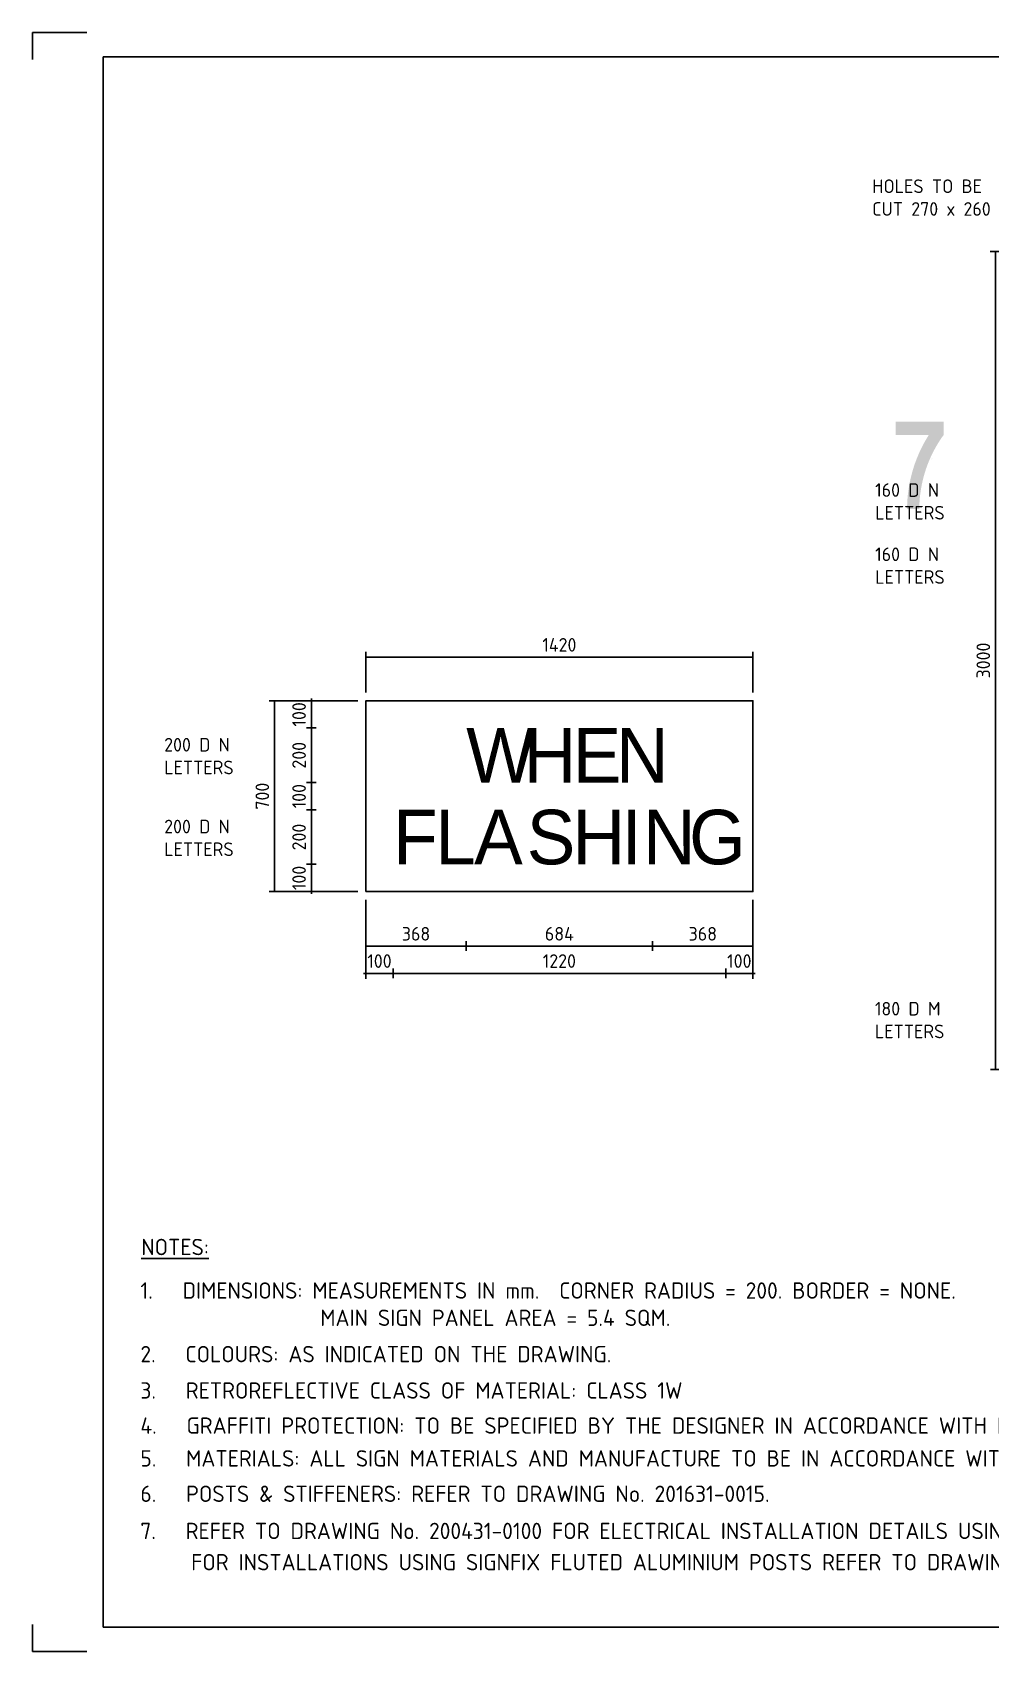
# Model space of a CAD drawing. Extents: x 0 to 1025, y -1312 to 297.
# Drawn here: x 0 to 175.8, y 0 to 297 of the extents above; entities that cross this region are included whole.
import ezdxf
from ezdxf.enums import TextEntityAlignment as Align

# ---------------------------------------------------------------- set-up
doc = ezdxf.new("R2010")
doc.units = 0
doc.header["$LTSCALE"] = 6
doc.header["$MEASUREMENT"] = 0
doc.header["$PDSIZE"] = 1
doc.linetypes.add('CENTERX2', pattern=[101.6, 63.5, -12.7, 12.7, -12.7])
doc.layers.get('0').update_dxf_attribs({"linetype": 'CONTINUOUS'})
doc.layers.get('DEFPOINTS').update_dxf_attribs({"linetype": 'CONTINUOUS'})
for name, color, linetype in [('COMMENTS', 4, 'CONTINUOUS'), ('L35', 3, 'CONTINUOUS'), ('T25', 1, 'CONTINUOUS'), ('TBLK18', 4, 'CONTINUOUS'), ('TBLK25', 1, 'CONTINUOUS'), ('TBLK35', 3, 'CONTINUOUS'), ('TBLK50', 7, 'CONTINUOUS')]:
    doc.layers.add(name, color=color, linetype=linetype)
doc.styles.add('DSERIES', font='Dseries')
doc.styles.add('ISO', font='iso3098b.shx')
doc.dimstyles.new('SIGNSDIM', dxfattribs={"dimtxt": 2.5, "dimasz": 0.2, "dimexe": 1, "dimexo": 1.5, "dimgap": 1, "dimtad": 1, "dimtoh": 1, "dimdec": 4, "dimlfac": 20, "dimrnd": 1, "dimdsep": 46, "dimtxsty": 'ISO', "dimblk": 'SGNDIM', "dimcen": 2.5, "dimse2": 1, "dimadec": 0, "dimazin": 0, "dimtfac": 1, "dimtdec": 4, "dimtix": 1, "dimtmove": 0, "dimatfit": 3, "dimldrblk": 'SGNDIM', "dimfxl": 1, "dimtolj": 1, "dimtzin": 0, "dimarcsym": 0})

# ---------------------------------------------------------------- blocks, each defined once
blk = doc.blocks.new('A3BBLK')
at = {"layer": 'TBLK25'}
for p, q in [((10, 297), (0, 297)), ((0, 297), (0, 292)), ((0, 5), (0, 0)), ((0, 0), (10, 0))]:
    blk.add_line(p, q, dxfattribs=at)
at = {"layer": 'TBLK50'}
for p, q in [((415.5, 292.5), (13, 292.5)), ((13, 292.5), (13, 4.5)), ((13, 4.5), (415.5, 4.5))]:
    blk.add_line(p, q, dxfattribs=at)
blk = doc.blocks.new('a3_in_vtblk std dwg')
blk.add_blockref('A3BBLK', (0, 0))
at = {"layer": 'TBLK18', "style": 'ISO'}
blk.add_attdef('MR_DIRECTORATE', text='', height=1.5, dxfattribs=at).set_placement((381.5, 68.12), align=Align.CENTER)
for tag, p in [('STREET_NAME', (355.51, 62.1)), ('SUBURB_POSTCODE', (388.49, 62.1)), ('TELEPHONE_NO.', (368.31, 59.84)), ('FAX_NO.', (393.56, 59.84))]:
    blk.add_attdef(tag, p, '', height=1.5, dxfattribs=at)
at = {"layer": 'TBLK25', "style": 'ISO'}
for tag, height, p in [('MR_BRANCH', 2, (381.5, 65.2)), ('ROAD_SECTION', 1.75, (384.5, 29.16)), ('SLK', 1.75, (384.5, 26.11)), ('CHAINAGE', 1.75, (384.5, 19.21))]:
    blk.add_attdef(tag, text='', height=height, dxfattribs=at).set_placement(p, align=Align.CENTER)
for tag, p, height in [('FILE_NUMBER', (371.77, 54.24), 2.5), ('DESIGNED_/_DRAWN', (371.77, 49.49), 2), ('VERIFIED', (371.77, 44.49), 2), ('APPROVED', (371.77, 39.49), 2), ('LOCAL_AUTHORITY', (370.48, 16.73), 1.25)]:
    blk.add_attdef(tag, p, '', height=height, dxfattribs=at)
at = {"layer": 'TBLK35', "style": 'ISO', "width": 0.9}
for tag, p in [('ROAD_PROJECT&NUMBER', (384.5, 32.23)), ('DRAWING_DESCRIPTION', (384.5, 22.29))]:
    blk.add_attdef(tag, text='', height=2.5, dxfattribs=at).set_placement(p, align=Align.CENTER)
at = {"layer": 'TBLK50', "style": 'ISO'}
blk.add_attdef('MRWA_DRG_NUMBER', (356.29, 6.08), '', height=5, dxfattribs=at)
blk = doc.blocks.new('SGNDIM')
for p, q in [((0, 0), (-1, 0)), ((0, 4.5), (0, -4.5))]:
    blk.add_line(p, q)
blk = doc.blocks.new('*D8')
at = {"layer": 'DEFPOINTS', "color": 0, "transparency": 16777216}
for p in [(53.44, 174.41), (44.44, 139.41), (53.44, 139.41)]:
    blk.add_point(p, dxfattribs=at)
at = {"layer": 'T25', "color": 0, "lineweight": -2, "transparency": 16777216}
for p, q in [((51.94, 174.41), (43.44, 174.41)), ((44.44, 174.21), (44.44, 139.61)), ((51.94, 139.41), (43.44, 139.41))]:
    blk.add_line(p, q, dxfattribs=at)
at = {"layer": 'T25', "color": 0, "lineweight": -2, "transparency": 16777216, "xscale": 0.2, "yscale": 0.2, "zscale": 0.2}
for p, rotation in [((44.44, 174.41), 90), ((44.44, 139.41), 270)]:
    blk.add_blockref('SGNDIM', p, dxfattribs=dict(at, rotation=rotation))
at = {"layer": 'T25', "color": 0, "transparency": 16777216, "insert": (42.19, 156.91), "char_height": 2.5, "attachment_point": 5, "rotation": 90, "style": 'ISO'}
blk.add_mtext('\\A1;700', dxfattribs=at)
blk = doc.blocks.new('*D9')
at = {"layer": 'DEFPOINTS', "color": 0, "transparency": 16777216}
for p in [(132.2, 182.41), (61.18, 174.41), (132.2, 174.41)]:
    blk.add_point(p, dxfattribs=at)
at = {"layer": 'T25', "color": 0, "lineweight": -2, "transparency": 16777216}
for p, q in [((61.18, 175.91), (61.18, 183.41)), ((61.38, 182.41), (132, 182.41)), ((132.2, 175.91), (132.2, 183.41))]:
    blk.add_line(p, q, dxfattribs=at)
at = {"layer": 'T25', "color": 0, "lineweight": -2, "transparency": 16777216, "xscale": 0.2, "yscale": 0.2, "zscale": 0.2, "rotation": 180}
blk.add_blockref('SGNDIM', (61.18, 182.41), dxfattribs=at)
at = {"layer": 'T25', "color": 0, "lineweight": -2, "transparency": 16777216, "xscale": 0.2, "yscale": 0.2, "zscale": 0.2}
blk.add_blockref('SGNDIM', (132.2, 182.41), dxfattribs=at)
at = {"layer": 'T25', "color": 0, "transparency": 16777216, "insert": (96.69, 184.66), "char_height": 2.5, "attachment_point": 5, "style": 'ISO'}
blk.add_mtext('\\A1;1420', dxfattribs=at)
blk = doc.blocks.new('*D10')
at = {"layer": 'DEFPOINTS', "color": 0, "transparency": 16777216}
for p in [(61.18, 144.41), (51.18, 139.41), (61.18, 139.41)]:
    blk.add_point(p, dxfattribs=at)
at = {"layer": 'T25', "color": 0, "lineweight": -2, "transparency": 16777216}
for p, q in [((51.18, 144.61), (51.18, 144.81)), ((51.18, 144.41), (51.18, 139.41)), ((59.68, 139.41), (50.18, 139.41)), ((51.18, 139.21), (51.18, 139.01))]:
    blk.add_line(p, q, dxfattribs=at)
at = {"layer": 'T25', "color": 0, "lineweight": -2, "transparency": 16777216, "xscale": 0.2, "yscale": 0.2, "zscale": 0.2}
for p, rotation in [((51.18, 144.41), 270), ((51.18, 139.41), 90)]:
    blk.add_blockref('SGNDIM', p, dxfattribs=dict(at, rotation=rotation))
at = {"layer": 'T25', "color": 0, "transparency": 16777216, "insert": (48.93, 141.91), "char_height": 2.5, "attachment_point": 5, "rotation": 90, "style": 'ISO'}
blk.add_mtext('\\A1;100', dxfattribs=at)
blk = doc.blocks.new('*D11')
at = {"layer": 'DEFPOINTS', "color": 0, "transparency": 16777216}
for p in [(61.18, 154.41), (51.18, 144.41), (61.18, 144.41)]:
    blk.add_point(p, dxfattribs=at)
at = {"layer": 'T25', "color": 0, "lineweight": -2, "transparency": 16777216}
blk.add_line((51.18, 154.21), (51.18, 144.61), dxfattribs=at)
at = {"layer": 'T25', "color": 0, "lineweight": -2, "transparency": 16777216, "xscale": 0.2, "yscale": 0.2, "zscale": 0.2}
for p, rotation in [((51.18, 154.41), 90), ((51.18, 144.41), 270)]:
    blk.add_blockref('SGNDIM', p, dxfattribs=dict(at, rotation=rotation))
at = {"layer": 'T25', "color": 0, "transparency": 16777216, "insert": (48.93, 149.41), "char_height": 2.5, "attachment_point": 5, "rotation": 90, "style": 'ISO'}
blk.add_mtext('\\A1;200', dxfattribs=at)
blk = doc.blocks.new('*D12')
at = {"layer": 'DEFPOINTS', "color": 0, "transparency": 16777216}
for p in [(61.18, 159.41), (51.18, 154.41), (61.18, 154.41)]:
    blk.add_point(p, dxfattribs=at)
at = {"layer": 'T25', "color": 0, "lineweight": -2, "transparency": 16777216}
for p, q in [((51.18, 159.61), (51.18, 159.81)), ((51.18, 159.41), (51.18, 154.41)), ((51.18, 154.21), (51.18, 154.01))]:
    blk.add_line(p, q, dxfattribs=at)
at = {"layer": 'T25', "color": 0, "lineweight": -2, "transparency": 16777216, "xscale": 0.2, "yscale": 0.2, "zscale": 0.2}
for p, rotation in [((51.18, 159.41), 270), ((51.18, 154.41), 90)]:
    blk.add_blockref('SGNDIM', p, dxfattribs=dict(at, rotation=rotation))
at = {"layer": 'T25', "color": 0, "transparency": 16777216, "insert": (48.93, 156.91), "char_height": 2.5, "attachment_point": 5, "rotation": 90, "style": 'ISO'}
blk.add_mtext('\\A1;100', dxfattribs=at)
blk = doc.blocks.new('*D13')
at = {"layer": 'DEFPOINTS', "color": 0, "transparency": 16777216}
for p in [(61.18, 169.41), (51.18, 159.41), (61.18, 159.41)]:
    blk.add_point(p, dxfattribs=at)
at = {"layer": 'T25', "color": 0, "lineweight": -2, "transparency": 16777216}
blk.add_line((51.18, 169.21), (51.18, 159.61), dxfattribs=at)
at = {"layer": 'T25', "color": 0, "lineweight": -2, "transparency": 16777216, "xscale": 0.2, "yscale": 0.2, "zscale": 0.2}
for p, rotation in [((51.18, 169.41), 90), ((51.18, 159.41), 270)]:
    blk.add_blockref('SGNDIM', p, dxfattribs=dict(at, rotation=rotation))
at = {"layer": 'T25', "color": 0, "transparency": 16777216, "insert": (48.93, 164.41), "char_height": 2.5, "attachment_point": 5, "rotation": 90, "style": 'ISO'}
blk.add_mtext('\\A1;200', dxfattribs=at)
blk = doc.blocks.new('*D14')
at = {"layer": 'DEFPOINTS', "color": 0, "transparency": 16777216}
for p in [(61.18, 174.41), (51.18, 169.41), (61.18, 169.41)]:
    blk.add_point(p, dxfattribs=at)
at = {"layer": 'T25', "color": 0, "lineweight": -2, "transparency": 16777216}
for p, q in [((59.68, 174.41), (50.18, 174.41)), ((51.18, 174.61), (51.18, 174.81)), ((51.18, 174.41), (51.18, 169.41)), ((51.18, 169.21), (51.18, 169.01))]:
    blk.add_line(p, q, dxfattribs=at)
at = {"layer": 'T25', "color": 0, "lineweight": -2, "transparency": 16777216, "xscale": 0.2, "yscale": 0.2, "zscale": 0.2}
for p, rotation in [((51.18, 174.41), 270), ((51.18, 169.41), 90)]:
    blk.add_blockref('SGNDIM', p, dxfattribs=dict(at, rotation=rotation))
at = {"layer": 'T25', "color": 0, "transparency": 16777216, "insert": (48.93, 171.91), "char_height": 2.5, "attachment_point": 5, "rotation": 90, "style": 'ISO'}
blk.add_mtext('\\A1;100', dxfattribs=at)
blk = doc.blocks.new('*D15')
at = {"layer": 'DEFPOINTS', "color": 0, "transparency": 16777216}
for p in [(127.2, 139.41), (132.2, 139.41), (132.2, 124.41)]:
    blk.add_point(p, dxfattribs=at)
at = {"layer": 'T25', "color": 0, "lineweight": -2, "transparency": 16777216}
for p, q in [((132.2, 137.91), (132.2, 123.41)), ((127, 124.41), (126.8, 124.41)), ((127.2, 124.41), (132.2, 124.41)), ((132.4, 124.41), (132.6, 124.41))]:
    blk.add_line(p, q, dxfattribs=at)
at = {"layer": 'T25', "color": 0, "lineweight": -2, "transparency": 16777216, "xscale": 0.2, "yscale": 0.2, "zscale": 0.2}
blk.add_blockref('SGNDIM', (127.2, 124.41), dxfattribs=at)
at = {"layer": 'T25', "color": 0, "lineweight": -2, "transparency": 16777216, "xscale": 0.2, "yscale": 0.2, "zscale": 0.2, "rotation": 180}
blk.add_blockref('SGNDIM', (132.2, 124.41), dxfattribs=at)
at = {"layer": 'T25', "color": 0, "transparency": 16777216, "insert": (129.7, 126.66), "char_height": 2.5, "attachment_point": 5, "style": 'ISO'}
blk.add_mtext('\\A1;100', dxfattribs=at)
blk = doc.blocks.new('*D16')
at = {"layer": 'DEFPOINTS', "color": 0, "transparency": 16777216}
for p in [(66.18, 139.41), (127.2, 139.41), (127.2, 124.41)]:
    blk.add_point(p, dxfattribs=at)
at = {"layer": 'T25', "color": 0, "lineweight": -2, "transparency": 16777216}
blk.add_line((66.38, 124.41), (127, 124.41), dxfattribs=at)
at = {"layer": 'T25', "color": 0, "lineweight": -2, "transparency": 16777216, "xscale": 0.2, "yscale": 0.2, "zscale": 0.2, "rotation": 180}
blk.add_blockref('SGNDIM', (66.18, 124.41), dxfattribs=at)
at = {"layer": 'T25', "color": 0, "lineweight": -2, "transparency": 16777216, "xscale": 0.2, "yscale": 0.2, "zscale": 0.2}
blk.add_blockref('SGNDIM', (127.2, 124.41), dxfattribs=at)
at = {"layer": 'T25', "color": 0, "transparency": 16777216, "insert": (96.69, 126.66), "char_height": 2.5, "attachment_point": 5, "style": 'ISO'}
blk.add_mtext('\\A1;1220', dxfattribs=at)
blk = doc.blocks.new('*D17')
at = {"layer": 'DEFPOINTS', "color": 0, "transparency": 16777216}
for p in [(61.18, 139.41), (66.18, 139.41), (66.18, 124.41)]:
    blk.add_point(p, dxfattribs=at)
at = {"layer": 'T25', "color": 0, "lineweight": -2, "transparency": 16777216}
for p, q in [((61.18, 137.91), (61.18, 123.41)), ((60.98, 124.41), (60.78, 124.41)), ((61.18, 124.41), (66.18, 124.41)), ((66.38, 124.41), (66.58, 124.41))]:
    blk.add_line(p, q, dxfattribs=at)
at = {"layer": 'T25', "color": 0, "lineweight": -2, "transparency": 16777216, "xscale": 0.2, "yscale": 0.2, "zscale": 0.2}
blk.add_blockref('SGNDIM', (61.18, 124.41), dxfattribs=at)
at = {"layer": 'T25', "color": 0, "lineweight": -2, "transparency": 16777216, "xscale": 0.2, "yscale": 0.2, "zscale": 0.2, "rotation": 180}
blk.add_blockref('SGNDIM', (66.18, 124.41), dxfattribs=at)
at = {"layer": 'T25', "color": 0, "transparency": 16777216, "insert": (63.68, 126.66), "char_height": 2.5, "attachment_point": 5, "style": 'ISO'}
blk.add_mtext('\\A1;100', dxfattribs=at)
blk = doc.blocks.new('*D18')
at = {"layer": 'DEFPOINTS', "color": 0, "transparency": 16777216}
for p in [(113.8, 139.41), (132.2, 139.41), (132.2, 129.41)]:
    blk.add_point(p, dxfattribs=at)
at = {"layer": 'T25', "color": 0, "lineweight": -2, "transparency": 16777216}
for p, q in [((132.2, 137.91), (132.2, 128.41)), ((114, 129.41), (132, 129.41))]:
    blk.add_line(p, q, dxfattribs=at)
at = {"layer": 'T25', "color": 0, "lineweight": -2, "transparency": 16777216, "xscale": 0.2, "yscale": 0.2, "zscale": 0.2, "rotation": 180}
blk.add_blockref('SGNDIM', (113.8, 129.41), dxfattribs=at)
at = {"layer": 'T25', "color": 0, "lineweight": -2, "transparency": 16777216, "xscale": 0.2, "yscale": 0.2, "zscale": 0.2}
blk.add_blockref('SGNDIM', (132.2, 129.41), dxfattribs=at)
at = {"layer": 'T25', "color": 0, "transparency": 16777216, "insert": (123, 131.66), "char_height": 2.5, "attachment_point": 5, "style": 'ISO'}
blk.add_mtext('\\A1;368', dxfattribs=at)
blk = doc.blocks.new('*D19')
at = {"layer": 'DEFPOINTS', "color": 0, "transparency": 16777216}
for p in [(79.59, 139.41), (113.8, 139.41), (113.8, 129.41)]:
    blk.add_point(p, dxfattribs=at)
at = {"layer": 'T25', "color": 0, "lineweight": -2, "transparency": 16777216}
blk.add_line((79.79, 129.41), (113.6, 129.41), dxfattribs=at)
at = {"layer": 'T25', "color": 0, "lineweight": -2, "transparency": 16777216, "xscale": 0.2, "yscale": 0.2, "zscale": 0.2, "rotation": 180}
blk.add_blockref('SGNDIM', (79.59, 129.41), dxfattribs=at)
at = {"layer": 'T25', "color": 0, "lineweight": -2, "transparency": 16777216, "xscale": 0.2, "yscale": 0.2, "zscale": 0.2}
blk.add_blockref('SGNDIM', (113.8, 129.41), dxfattribs=at)
at = {"layer": 'T25', "color": 0, "transparency": 16777216, "insert": (96.69, 131.66), "char_height": 2.5, "attachment_point": 5, "style": 'ISO'}
blk.add_mtext('\\A1;684', dxfattribs=at)
blk = doc.blocks.new('*D20')
at = {"layer": 'DEFPOINTS', "color": 0, "transparency": 16777216}
for p in [(61.18, 139.41), (79.59, 139.41), (79.59, 129.41)]:
    blk.add_point(p, dxfattribs=at)
at = {"layer": 'T25', "color": 0, "lineweight": -2, "transparency": 16777216}
for p, q in [((61.18, 137.91), (61.18, 128.41)), ((61.38, 129.41), (79.39, 129.41))]:
    blk.add_line(p, q, dxfattribs=at)
at = {"layer": 'T25', "color": 0, "lineweight": -2, "transparency": 16777216, "xscale": 0.2, "yscale": 0.2, "zscale": 0.2, "rotation": 180}
blk.add_blockref('SGNDIM', (61.18, 129.41), dxfattribs=at)
at = {"layer": 'T25', "color": 0, "lineweight": -2, "transparency": 16777216, "xscale": 0.2, "yscale": 0.2, "zscale": 0.2}
blk.add_blockref('SGNDIM', (79.59, 129.41), dxfattribs=at)
at = {"layer": 'T25', "color": 0, "transparency": 16777216, "insert": (70.39, 131.66), "char_height": 2.5, "attachment_point": 5, "style": 'ISO'}
blk.add_mtext('\\A1;368', dxfattribs=at)
blk = doc.blocks.new('BLK2')
at = {"layer": 'L35', "style": 'DSERIES'}
for s, p in [('F', (0, 0)), ('L', (7.73, 0)), ('A', (14.86, 0)), ('S', (24.51, 0)), ('H', (32.91, 0)), ('I', (41.92, 0)), ('N', (45.83, 0)), ('G', (54.3, 0))]:
    blk.add_text(s, height=10, dxfattribs=at).set_placement(p)
blk = doc.blocks.new('BLK1')
at = {"layer": 'L35', "style": 'DSERIES'}
for s, p in [('W', (0, 0)), ('H', (10.54, 0)), ('E', (19.55, 0)), ('N', (27.49, 0))]:
    blk.add_text(s, height=10, dxfattribs=at).set_placement(p)
blk = doc.blocks.new('*D27')
at = {"layer": 'DEFPOINTS', "color": 0, "transparency": 16777216}
for p in [(200.69, 256.79), (176.71, 106.79), (207.42, 106.79)]:
    blk.add_point(p, dxfattribs=at)
at = {"layer": 'T25', "color": 0, "lineweight": -2, "transparency": 16777216}
for p, q in [((199.19, 256.79), (175.71, 256.79)), ((176.71, 256.59), (176.71, 106.99))]:
    blk.add_line(p, q, dxfattribs=at)
at = {"layer": 'T25', "color": 0, "lineweight": -2, "transparency": 16777216, "xscale": 0.2, "yscale": 0.2, "zscale": 0.2}
for p, rotation in [((176.71, 256.79), 90), ((176.71, 106.79), 270)]:
    blk.add_blockref('SGNDIM', p, dxfattribs=dict(at, rotation=rotation))
at = {"layer": 'T25', "color": 0, "transparency": 16777216, "insert": (174.46, 181.79), "char_height": 2.5, "attachment_point": 5, "rotation": 90, "style": 'ISO'}
blk.add_mtext('\\A1;3000', dxfattribs=at)

msp = doc.modelspace()

# ---------------------------------------------------------------- hatches: boundary and pattern name
at = {"layer": 'TBLK25', "linetype": 'CENTERX2'}
h = msp.add_hatch(color=256, dxfattribs=at)
h.paths.add_polyline_path([(162.7155661, 209.5738366), (162.7090596, 209.5738366)], flags=16)
edge = h.paths.add_edge_path()
edge.add_line((162.7220726, 210.0423041), (162.7155661, 209.5738366))
edge.add_line((160.4773324, 209.5738366), (162.7155661, 209.5738366))
edge.add_line((160.4773324, 209.5738366), (160.4838389, 210.0683301))
edge.add_line((160.4838389, 210.0683301), (160.5033584, 210.5628235))
edge.add_line((160.5033584, 210.5628235), (160.5293844, 211.057317))
edge.add_line((160.5293844, 211.057317), (160.5619169, 211.5518105))
edge.add_line((160.5619169, 211.5518105), (160.6074623, 212.046304))
edge.add_line((160.6074623, 212.046304), (160.6660207, 212.534291))
edge.add_line((160.6660207, 212.534291), (160.7310857, 213.0287845))
edge.add_line((160.7310857, 213.0287845), (160.8026571, 213.5167715))
edge.add_line((160.8026571, 213.5167715), (160.8872415, 214.0047585))
edge.add_line((160.8872415, 214.0047585), (160.9783324, 214.4927455))
edge.add_line((160.9783324, 214.4927455), (161.0824363, 214.974226))
edge.add_line((161.0824363, 214.974226), (161.1930467, 215.462213))
edge.add_line((161.1930467, 215.462213), (161.3166701, 215.937187))
edge.add_line((161.3166701, 215.937187), (161.4467999, 216.4186675))
edge.add_line((161.4467999, 216.4186675), (161.5834363, 216.8936415))
edge.add_line((161.5834363, 216.8936415), (161.7330856, 217.3686155))
edge.add_line((161.7330856, 217.3686155), (161.8892415, 217.8370831))
edge.add_line((161.8892415, 217.8370831), (162.0584103, 218.2990441))
edge.add_line((162.0584103, 218.2990441), (162.2340856, 218.7610051))
edge.add_line((162.2340856, 218.7610051), (162.4227739, 219.2229661))
edge.add_line((162.4227739, 219.2229661), (162.6114622, 219.6784207))
edge.add_line((162.6114622, 219.6784207), (162.8131635, 220.1338752))
edge.add_line((162.8131635, 220.1338752), (163.0278778, 220.5763167))
edge.add_line((163.0278778, 220.5763167), (163.2490986, 221.0252648))
edge.add_line((163.2490986, 221.0252648), (163.4768259, 221.4611998))
edge.add_line((163.4768259, 221.4611998), (163.7110596, 221.8971349))
edge.add_line((163.7110596, 221.8971349), (163.9583064, 222.3265634))
edge.add_line((163.9583064, 222.3265634), (164.2120596, 222.7494855))
edge.add_line((164.2120596, 222.7494855), (164.4723193, 223.1724076))
edge.add_line((164.4723193, 223.1724076), (158.4017611, 223.1724076))
edge.add_line((158.4017611, 223.1724076), (158.4017611, 225.5733036))
edge.add_line((158.4017611, 225.5733036), (167.1920335, 225.5733036))
edge.add_line((167.1920335, 225.5733036), (167.1920335, 223.1724076))
edge.add_line((167.1920335, 223.1724076), (166.9187608, 222.7885244))
edge.add_line((166.9187608, 222.7885244), (166.6585011, 222.4046413))
edge.add_line((166.6585011, 222.4046413), (166.3982413, 222.0077453))
edge.add_line((166.3982413, 222.0077453), (166.1509946, 221.6108492))
edge.add_line((166.1509946, 221.6108492), (165.9102543, 221.2074466))
edge.add_line((165.9102543, 221.2074466), (165.6760206, 220.804044))
edge.add_line((165.6760206, 220.804044), (165.4482933, 220.3876284))
edge.add_line((165.4482933, 220.3876284), (165.233579, 219.9712129))
edge.add_line((165.233579, 219.9712129), (165.0253713, 219.5547973))
edge.add_line((165.0253713, 219.5547973), (164.82367, 219.1253687))
edge.add_line((164.82367, 219.1253687), (164.6349817, 218.6959402))
edge.add_line((164.6349817, 218.6959402), (164.4527998, 218.2665116))
edge.add_line((164.4527998, 218.2665116), (164.2771245, 217.8305766))
edge.add_line((164.2771245, 217.8305766), (164.1144622, 217.388135))
edge.add_line((164.1144622, 217.388135), (163.9583064, 216.9456935))
edge.add_line((163.9583064, 216.9456935), (163.8151635, 216.5032519))
edge.add_line((163.8151635, 216.5032519), (163.6720207, 216.0543039))
edge.add_line((163.6720207, 216.0543039), (163.5483973, 215.5988494))
edge.add_line((163.5483973, 215.5988494), (163.4247739, 215.1499013))
edge.add_line((163.4247739, 215.1499013), (163.3141635, 214.6944468))
edge.add_line((163.3141635, 214.6944468), (163.2165661, 214.2324858))
edge.add_line((163.2165661, 214.2324858), (163.1254752, 213.7705247))
edge.add_line((163.1254752, 213.7705247), (163.0408908, 213.3085637))
edge.add_line((163.0408908, 213.3085637), (162.9693194, 212.8466027))
edge.add_line((162.9693194, 212.8466027), (162.9042544, 212.3846417))
edge.add_line((162.9042544, 212.3846417), (162.845696, 211.9161742))
edge.add_line((162.845696, 211.9161742), (162.8001505, 211.4477066))
edge.add_line((162.8001505, 211.4477066), (162.7676181, 210.9792391))
edge.add_line((162.7676181, 210.9792391), (162.7415921, 210.5107716))
edge.add_line((162.7415921, 210.5107716), (162.7220726, 210.0423041))
edge = h.paths.add_edge_path(flags=16)
edge.add_line((167.1920335, 223.1724076), (167.185527, 223.1724076))
edge.add_line((160.4773324, 209.5738366), (160.4708259, 209.5738366))

# ---------------------------------------------------------------- linework, layer by layer
at = {"layer": 'L35'}
msp.add_lwpolyline([(61.1849935, 139.4052065), (61.1849935, 174.4052065), (132.2045011, 174.4052065), (132.2045011, 139.4052065)], close=True, dxfattribs=at)

# ---------------------------------------------------------------- block references
for name, p in [('BLK1', (79.5889708, 159.4052065)), ('BLK2', (66.1849935, 144.4052065))]:
    msp.add_blockref(name, p, dxfattribs=at)
at = {"layer": 'T25'}
msp.add_blockref('a3_in_vtblk std dwg', (0.0000004, -0.0000002), dxfattribs=at)

# ---------------------------------------------------------------- texts
at = {"layer": 'COMMENTS', "char_height": 2.5, "attachment_point": 1, "style": 'ISO'}
for s, insert, width in [('160 D N LETTERS', (154.6308182, 214.3104676), 12.548720472), ('160 D N LETTERS', (154.6308182, 202.5226423), 12.548720472), ('200 D N LETTERS', (24.1849935, 167.5870542), 12.573326772), ('200 D N LETTERS', (24.1849935, 152.5870542), 12.573326772), ('180 D M LETTERS', (154.5781985, 119.1713677), 12.548720472)]:
    msp.add_mtext(s, dxfattribs=dict(at, insert=insert, width=width))
at = {"layer": 'T25', "color": 3, "style": 'ISO'}
for s, p in [('%%UNOTES:', (19.9703205, 72.712892)), ('1.   DIMENSIONS: MEASUREMENTS IN mm.  CORNER RADIUS = 200. BORDER = NONE.', (19.8203205, 64.7311273)), ('MAIN SIGN PANEL AREA = 5.4 SQM.', (52.8203205, 59.7311273)), ('2.   COLOURS: AS INDICATED ON THE DRAWING.', (19.8203205, 53.0643273)), ('3.   RETROREFLECTIVE CLASS OF MATERIAL: CLASS 1W', (19.8203205, 46.3975273)), ('4.   GRAFFITI PROTECTION: TO BE SPECIFIED BY THE DESIGNER IN ACCORDANCE WITH MAIN ROADS GUIDELINES.', (19.8203205, 39.9581413)), ('5.   MATERIALS: ALL SIGN MATERIALS AND MANUFACTURE TO BE IN ACCORDANCE WITH MAIN ROADS SPECIFICATION 601.', (19.8203205, 33.9399902)), ('6.   POSTS & STIFFENERS: REFER TO DRAWING No. 201631-0015.', (19.8203205, 27.4493363)), ('7.   REFER TO DRAWING No. 200431-0100 FOR ELECTRICAL INSTALLATION DETAILS USING CHS POSTS.', (19.8079252, 20.6360213)), ('FOR INSTALLATIONS USING SIGNFIX FLUTED ALUMINIUM POSTS REFER TO DRAWING No. 201431-0015.', (29.1318676, 14.9032412))]:
    msp.add_text(s, height=3, dxfattribs=at).set_placement(p)
at = {"layer": 'T25', "insert": (154.0832719, 270.0299463), "char_height": 2.5, "width": 25.691766646, "attachment_point": 1, "style": 'ISO'}
msp.add_mtext('HOLES TO BE CUT 270 x 260', dxfattribs=at)

# ---------------------------------------------------------------- dimensions: what is measured, and where the dimension line sits
at = {"layer": 'T25'}
for base, p1, p2, picture, middle in [((176.7076512, 106.7883429), (200.6890001, 256.7865827), (207.4187234, 106.7883429), '*D27', (174.4576512, 181.7874628)), ((51.1849935, 169.4052065), (61.1849935, 174.4052065), (61.1849935, 169.4052065), '*D14', (48.9349935, 171.9052065))]:
    dim = msp.add_linear_dim(base=base, p1=p1, p2=p2, angle=90, dimstyle='SIGNSDIM', dxfattribs=at)
    dim.commit()
    dim.dimension.update_dxf_attribs({"geometry": picture, "text_midpoint": middle})
for base, p1, p2, override, picture, middle in [((132.2045011, 182.4052065), (61.1849935, 174.4052065), (132.2045011, 174.4052065), {"dimse2": 0}, '*D9', (96.6947473, 184.6552065)), ((127.2045011, 124.4052065), (66.1849935, 139.4052065), (127.2045011, 139.4052065), {"dimse1": 1}, '*D16', (96.6947473, 126.6552065)), ((113.8005238, 129.4052065), (79.5889708, 139.4052065), (113.8005238, 139.4052065), {"dimse1": 1}, '*D19', (96.6947473, 131.6552065)), ((132.2045011, 129.4052065), (113.8005238, 139.4052065), (132.2045011, 139.4052065), {"dimse1": 1, "dimse2": 0}, '*D18', (123.0025125, 131.6552065)), ((132.2045011, 124.4052065), (127.2045011, 139.4052065), (132.2045011, 139.4052065), {"dimse1": 1, "dimse2": 0}, '*D15', (129.7045011, 126.6552065))]:
    dim = msp.add_linear_dim(base=base, p1=p1, p2=p2, dimstyle='SIGNSDIM', override=override, dxfattribs=at)
    dim.commit()
    dim.dimension.update_dxf_attribs({"geometry": picture, "text_midpoint": middle})
for base, p1, p2, override, picture, middle in [((44.4433791, 139.4052065), (53.4433791, 174.4052065), (53.4433791, 139.4052065), {"dimse2": 0}, '*D8', (42.1933791, 156.9052065)), ((51.1849935, 159.4052065), (61.1849935, 169.4052065), (61.1849935, 159.4052065), {"dimse1": 1}, '*D13', (48.9349935, 164.4052065)), ((51.1849935, 154.4052065), (61.1849935, 159.4052065), (61.1849935, 154.4052065), {"dimse1": 1}, '*D12', (48.9349935, 156.9052065)), ((51.1849935, 144.4052065), (61.1849935, 154.4052065), (61.1849935, 144.4052065), {"dimse1": 1}, '*D11', (48.9349935, 149.4052065)), ((51.1849935, 139.4052065), (61.1849935, 144.4052065), (61.1849935, 139.4052065), {"dimse1": 1, "dimse2": 0}, '*D10', (48.9349935, 141.9052065))]:
    dim = msp.add_linear_dim(base=base, p1=p1, p2=p2, angle=90, dimstyle='SIGNSDIM', override=override, dxfattribs=at)
    dim.commit()
    dim.dimension.update_dxf_attribs({"geometry": picture, "text_midpoint": middle})
for base, p2, picture, middle in [((66.1849935, 124.4052065), (66.1849935, 139.4052065), '*D17', (63.6849935, 126.6552065)), ((79.5889708, 129.4052065), (79.5889708, 139.4052065), '*D20', (70.3869822, 131.6552065))]:
    dim = msp.add_linear_dim(base=base, p1=(61.1849935, 139.4052065), p2=p2, dimstyle='SIGNSDIM', dxfattribs=at)
    dim.commit()
    dim.dimension.update_dxf_attribs({"geometry": picture, "text_midpoint": middle})

doc.saveas('drawing.dxf')
